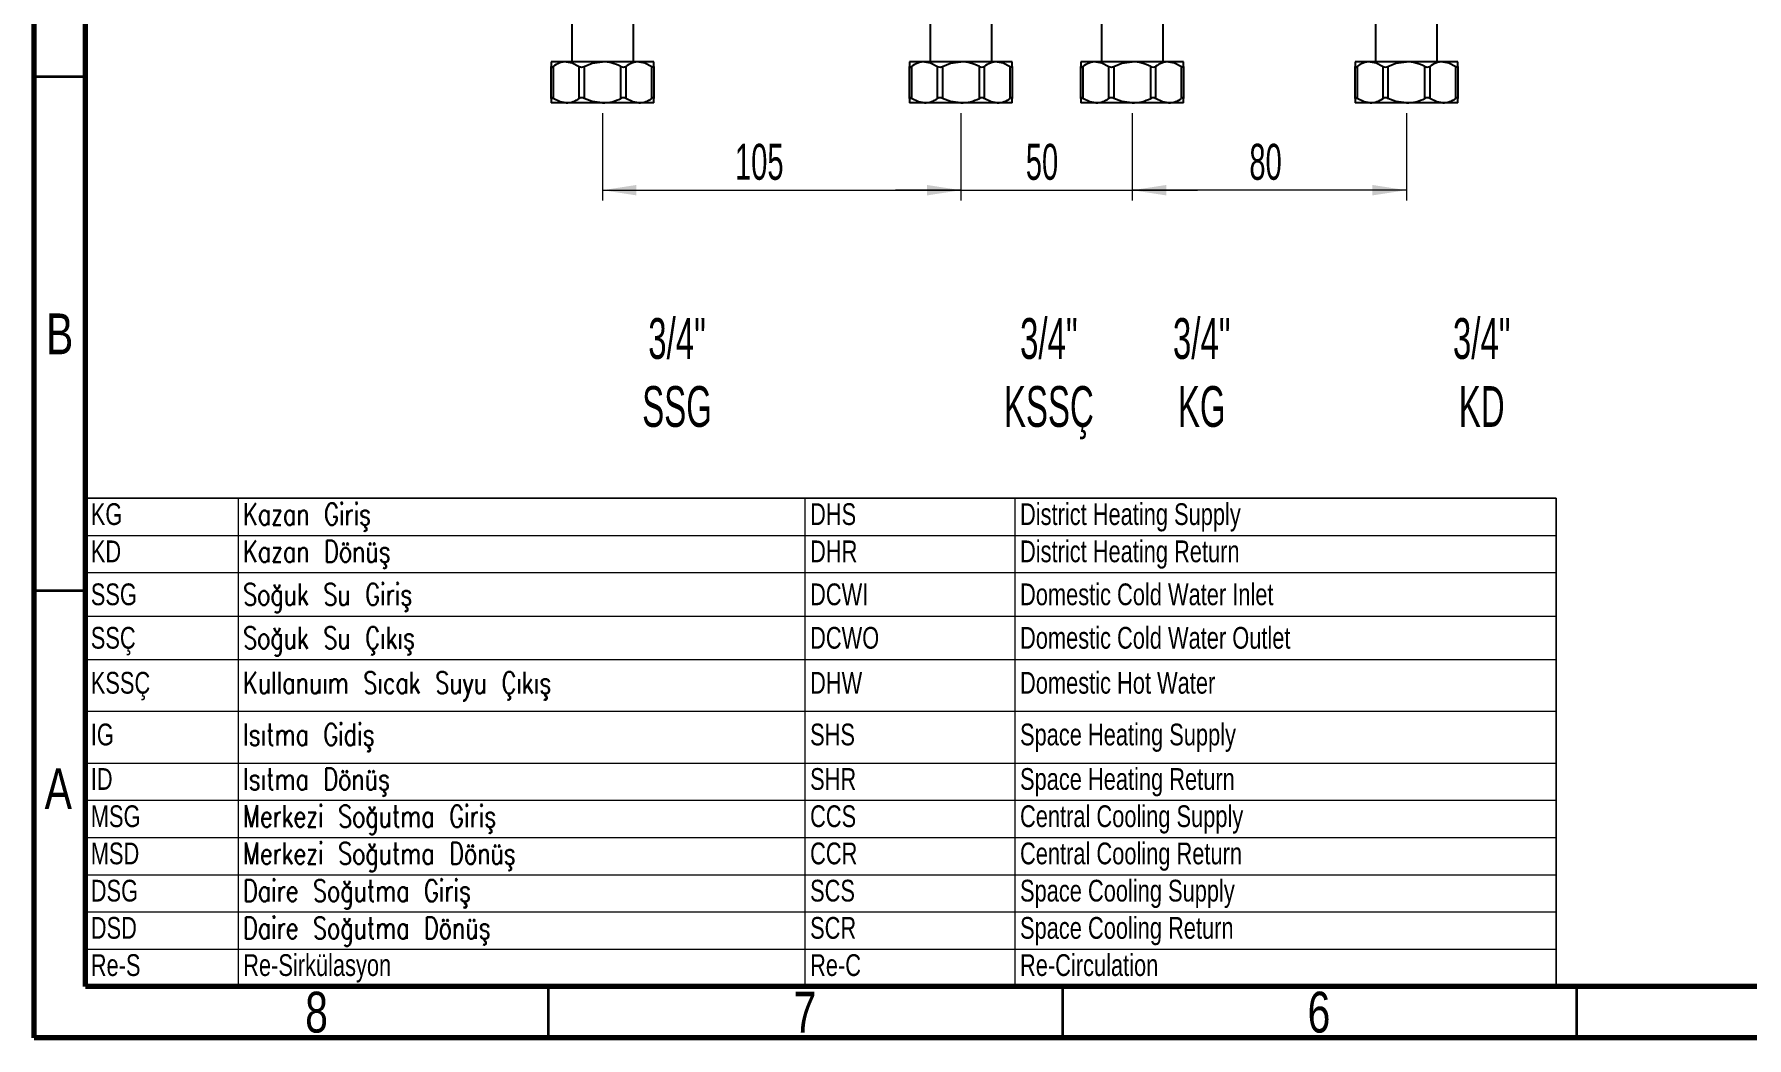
# Model space of a CAD drawing. Header units: millimetres. Extents: x 75 to 2075, y 25 to 1460.
# Drawn here: x 75 to 908, y 25 to 513 of the extents above; entities that cross this region are included whole.
import ezdxf

# ---------------------------------------------------------------- set-up
doc = ezdxf.new("R2010")
doc.units = ezdxf.units.MM
doc.header["$LTSCALE"] = 5
doc.styles.add('SLDTEXTSTYLE0', font='TXT', dxfattribs={"width": 0.605})
doc.styles.add('SLDTEXTSTYLE1', font='TXT', dxfattribs={"width": 0.75})
doc.styles.add('SLDTEXTSTYLE2', font='TXT', dxfattribs={"width": 0.75, "bigfont": 'bigfont'})
doc.dimstyles.new('SLDDIMSTYLE0', dxfattribs={"dimtxt": 17.5, "dimasz": 16.51, "dimexe": 0, "dimexo": 0.0625, "dimgap": 4.375, "dimtad": 1, "dimlfac": 0.6, "dimrnd": 1e-09, "dimzin": 12, "dimdsep": 46, "dimtxsty": 'SLDTEXTSTYLE0', "dimsah": 1, "dimcen": 0.09, "dimadec": 0, "dimazin": 3, "dimtfac": 1, "dimtofl": 0, "dimtmove": 0, "dimatfit": 3, "dimfxl": 1, "dimfrac": 2, "dimtolj": 1, "dimtzin": 12, "dimarcsym": 0})
doc.dimstyles.new('SLDDIMSTYLE1', dxfattribs={"dimtxt": 17.5, "dimasz": 16.51, "dimexe": 0, "dimexo": 0.0625, "dimgap": 4.375, "dimtad": 1, "dimlfac": 0.6, "dimrnd": 1e-09, "dimzin": 12, "dimdsep": 46, "dimtxsty": 'SLDTEXTSTYLE0', "dimsah": 1, "dimcen": 0.09, "dimadec": 0, "dimazin": 3, "dimtfac": 1, "dimtmove": 0, "dimatfit": 0, "dimfxl": 1, "dimfrac": 2, "dimtolj": 1, "dimtzin": 12, "dimarcsym": 0})

# ---------------------------------------------------------------- blocks, each defined once
blk = doc.blocks.new('SW_TABLEANNOTATION_0')
at = {"color": 0, "linetype": 'Continuous', "lineweight": 18}
for p, q in [((0, 0), (0, -18.11)), ((0, 0), (74.12, 0)), ((74.12, 0), (74.12, -18.11)), ((74.12, 0), (349.82, 0)), ((349.82, 0), (349.82, -18.11)), ((349.82, 0), (451.92, 0)), ((451.92, 0), (451.92, -18.11)), ((451.92, 0), (715.23, 0)), ((715.23, 0), (715.23, -18.11)), ((0, 0), (0, -237.52)), ((715.23, 0), (0, 0)), ((715.23, -237.52), (715.23, 0)), ((0, -18.11), (0, -36.22)), ((0, -18.11), (74.12, -18.11)), ((74.12, -18.11), (74.12, -36.22)), ((74.12, -18.11), (349.82, -18.11)), ((349.82, -18.11), (349.82, -36.22)), ((349.82, -18.11), (451.92, -18.11)), ((451.92, -18.11), (451.92, -36.22)), ((451.92, -18.11), (715.23, -18.11)), ((715.23, -18.11), (715.23, -36.22)), ((0, -36.22), (0, -57.37)), ((0, -36.22), (74.12, -36.22)), ((74.12, -36.22), (74.12, -57.37)), ((74.12, -36.22), (349.82, -36.22)), ((349.82, -36.22), (349.82, -57.37)), ((349.82, -36.22), (451.92, -36.22)), ((451.92, -36.22), (451.92, -57.37)), ((451.92, -36.22), (715.23, -36.22)), ((715.23, -36.22), (715.23, -57.37)), ((0, -57.37), (0, -78.52)), ((0, -57.37), (74.12, -57.37)), ((74.12, -57.37), (74.12, -78.52)), ((74.12, -57.37), (349.82, -57.37)), ((349.82, -57.37), (349.82, -78.52)), ((349.82, -57.37), (451.92, -57.37)), ((451.92, -57.37), (451.92, -78.52)), ((451.92, -57.37), (715.23, -57.37)), ((715.23, -57.37), (715.23, -78.52)), ((0, -78.52), (0, -103.69)), ((0, -78.52), (74.12, -78.52)), ((74.12, -78.52), (74.12, -103.69)), ((74.12, -78.52), (349.82, -78.52)), ((349.82, -78.52), (349.82, -103.69)), ((349.82, -78.52), (451.92, -78.52)), ((451.92, -78.52), (451.92, -103.69)), ((451.92, -78.52), (715.23, -78.52)), ((715.23, -78.52), (715.23, -103.69)), ((0, -103.69), (0, -128.86)), ((0, -103.69), (74.12, -103.69)), ((74.12, -103.69), (74.12, -128.86)), ((74.12, -103.69), (349.82, -103.69)), ((349.82, -103.69), (349.82, -128.86)), ((349.82, -103.69), (451.92, -103.69)), ((451.92, -103.69), (451.92, -128.86)), ((451.92, -103.69), (715.23, -103.69)), ((715.23, -103.69), (715.23, -128.86)), ((0, -128.86), (0, -146.97)), ((0, -128.86), (74.12, -128.86)), ((74.12, -128.86), (74.12, -146.97)), ((74.12, -128.86), (349.82, -128.86)), ((349.82, -128.86), (349.82, -146.97)), ((349.82, -128.86), (451.92, -128.86)), ((451.92, -128.86), (451.92, -146.97)), ((451.92, -128.86), (715.23, -128.86)), ((715.23, -128.86), (715.23, -146.97)), ((0, -146.97), (0, -165.08)), ((0, -146.97), (74.12, -146.97)), ((74.12, -146.97), (74.12, -165.08)), ((74.12, -146.97), (349.82, -146.97)), ((349.82, -146.97), (349.82, -165.08)), ((349.82, -146.97), (451.92, -146.97)), ((451.92, -146.97), (451.92, -165.08)), ((451.92, -146.97), (715.23, -146.97)), ((715.23, -146.97), (715.23, -165.08)), ((0, -165.08), (0, -183.19)), ((0, -165.08), (74.12, -165.08)), ((74.12, -165.08), (74.12, -183.19)), ((74.12, -165.08), (349.82, -165.08)), ((349.82, -165.08), (349.82, -183.19)), ((349.82, -165.08), (451.92, -165.08)), ((451.92, -165.08), (451.92, -183.19)), ((451.92, -165.08), (715.23, -165.08)), ((715.23, -165.08), (715.23, -183.19)), ((0, -183.19), (0, -201.3)), ((0, -183.19), (74.12, -183.19)), ((74.12, -183.19), (74.12, -201.3)), ((74.12, -183.19), (349.82, -183.19)), ((349.82, -183.19), (349.82, -201.3)), ((349.82, -183.19), (451.92, -183.19)), ((451.92, -183.19), (451.92, -201.3)), ((451.92, -183.19), (715.23, -183.19)), ((715.23, -183.19), (715.23, -201.3)), ((0, -201.3), (0, -219.41)), ((0, -201.3), (74.12, -201.3)), ((74.12, -201.3), (74.12, -219.41)), ((74.12, -201.3), (349.82, -201.3)), ((349.82, -201.3), (349.82, -219.41)), ((349.82, -201.3), (451.92, -201.3)), ((451.92, -201.3), (451.92, -219.41)), ((451.92, -201.3), (715.23, -201.3)), ((715.23, -201.3), (715.23, -219.41)), ((0, -219.41), (0, -237.52)), ((0, -219.41), (74.12, -219.41)), ((74.12, -219.41), (74.12, -237.52)), ((74.12, -219.41), (349.82, -219.41)), ((349.82, -219.41), (349.82, -237.52)), ((349.82, -219.41), (451.92, -219.41)), ((451.92, -219.41), (451.92, -237.52)), ((451.92, -219.41), (715.23, -219.41)), ((715.23, -219.41), (715.23, -237.52)), ((0, -237.52), (74.12, -237.52)), ((0, -237.52), (715.23, -237.52)), ((74.12, -237.52), (349.82, -237.52)), ((349.82, -237.52), (451.92, -237.52)), ((451.92, -237.52), (715.23, -237.52))]:
    blk.add_line(p, q, dxfattribs=at)
at = {"color": 0, "linetype": 'Continuous', "lineweight": 0, "attachment_point": 1}
for s, insert, char_height, style in [('KG', (2.5, -2.47), 10.583, 'SLDTEXTSTYLE1'), ('Kazan Giriş', (76.62, -2.47), 10.5833, 'SLDTEXTSTYLE2'), ('DHS', (352.32, -2.47), 10.583, 'SLDTEXTSTYLE1'), ('District Heating Supply', (454.42, -2.47), 10.5833, 'SLDTEXTSTYLE1'), ('KD', (2.5, -20.58), 10.583, 'SLDTEXTSTYLE1'), ('Kazan Dönüş', (76.62, -20.58), 10.5833, 'SLDTEXTSTYLE2'), ('DHR', (352.32, -20.58), 10.583, 'SLDTEXTSTYLE1'), ('District Heating Return', (454.42, -20.58), 10.5833, 'SLDTEXTSTYLE1'), ('SSG', (2.5, -41.49), 10.583, 'SLDTEXTSTYLE1'), ('Soğuk Su Giriş', (76.62, -41.49), 10.5833, 'SLDTEXTSTYLE2'), ('DCWI', (352.32, -41.49), 10.583, 'SLDTEXTSTYLE1'), ('Domestic Cold Water Inlet', (454.42, -41.49), 10.5833, 'SLDTEXTSTYLE1'), ('SSÇ', (2.5, -62.64), 10.583, 'SLDTEXTSTYLE1'), ('Soğuk Su Çıkış', (76.62, -62.64), 10.5833, 'SLDTEXTSTYLE2'), ('DCWO', (352.32, -62.64), 10.583, 'SLDTEXTSTYLE1'), ('Domestic Cold Water Outlet', (454.42, -62.64), 10.5833, 'SLDTEXTSTYLE1'), ('KSSÇ', (2.5, -84.52), 10.583, 'SLDTEXTSTYLE1'), ('Kullanuım Sıcak Suyu Çıkış', (76.62, -84.52), 10.5833, 'SLDTEXTSTYLE2'), ('DHW', (352.32, -84.52), 10.583, 'SLDTEXTSTYLE1'), ('Domestic Hot Water', (454.42, -84.52), 10.5833, 'SLDTEXTSTYLE1'), ('IG', (2.5, -109.69), 10.583, 'SLDTEXTSTYLE1'), ('Isıtma Gidiş', (76.62, -109.69), 10.5833, 'SLDTEXTSTYLE2'), ('SHS', (352.32, -109.69), 10.583, 'SLDTEXTSTYLE1'), ('Space Heating Supply', (454.42, -109.69), 10.5833, 'SLDTEXTSTYLE1'), ('ID', (2.5, -131.33), 10.583, 'SLDTEXTSTYLE1'), ('Isıtma Dönüş', (76.62, -131.33), 10.5833, 'SLDTEXTSTYLE2'), ('SHR', (352.32, -131.33), 10.583, 'SLDTEXTSTYLE1'), ('Space Heating Return', (454.42, -131.33), 10.5833, 'SLDTEXTSTYLE1'), ('MSG', (2.5, -149.44), 10.583, 'SLDTEXTSTYLE1'), ('Merkezi Soğutma Giriş', (76.62, -149.44), 10.5833, 'SLDTEXTSTYLE2'), ('CCS', (352.32, -149.44), 10.583, 'SLDTEXTSTYLE1'), ('Central Cooling Supply', (454.42, -149.44), 10.5833, 'SLDTEXTSTYLE1'), ('MSD', (2.5, -167.55), 10.583, 'SLDTEXTSTYLE1'), ('Merkezi Soğutma Dönüş', (76.62, -167.55), 10.5833, 'SLDTEXTSTYLE2'), ('CCR', (352.32, -167.55), 10.583, 'SLDTEXTSTYLE1'), ('Central Cooling Return', (454.42, -167.55), 10.5833, 'SLDTEXTSTYLE1'), ('DSG', (2.5, -185.66), 10.583, 'SLDTEXTSTYLE1'), ('Daire Soğutma Giriş', (76.62, -185.66), 10.5833, 'SLDTEXTSTYLE2'), ('SCS', (352.32, -185.66), 10.583, 'SLDTEXTSTYLE1'), ('Space Cooling Supply', (454.42, -185.66), 10.5833, 'SLDTEXTSTYLE1'), ('DSD', (2.5, -203.77), 10.583, 'SLDTEXTSTYLE1'), ('Daire Soğutma Dönüş', (76.62, -203.77), 10.5833, 'SLDTEXTSTYLE2'), ('SCR', (352.32, -203.77), 10.583, 'SLDTEXTSTYLE1'), ('Space Cooling Return', (454.42, -203.77), 10.5833, 'SLDTEXTSTYLE1'), ('Re-S', (2.5, -221.88), 10.583, 'SLDTEXTSTYLE1'), ('Re-Sirkülasyon', (76.62, -221.88), 10.5833, 'SLDTEXTSTYLE1'), ('Re-C', (352.32, -221.88), 10.583, 'SLDTEXTSTYLE1'), ('Re-Circulation', (454.42, -221.88), 10.5833, 'SLDTEXTSTYLE1')]:
    blk.add_mtext(s, dxfattribs=dict(at, insert=insert, char_height=char_height, style=style))
blk = doc.blocks.new('_D')
at = {"color": 7, "linetype": 'Continuous', "lineweight": 0}
for p, q in [((351.38, 474.82), (351.38, 432.37)), ((525.67, 474.82), (525.67, 432.37)), ((351.38, 437.37), (525.67, 437.37))]:
    blk.add_line(p, q, dxfattribs=at)
at = {"color": 7, "linetype": 'Continuous', "lineweight": 18}
for points in [[(351.38, 437.37), (367.89, 434.83), (367.89, 439.91)], [(525.67, 437.37), (509.16, 439.91), (509.16, 434.83)]]:
    blk.add_solid(points, dxfattribs=at)
at = {"color": 7, "linetype": 'Continuous', "lineweight": 18, "insert": (415.8, 459.93), "char_height": 17.5, "attachment_point": 1, "style": 'SLDTEXTSTYLE0'}
blk.add_mtext('105', dxfattribs=at)
blk = doc.blocks.new('_D_1')
at = {"color": 7, "linetype": 'Continuous', "lineweight": 0}
for p, q in [((525.67, 474.82), (525.67, 432.37)), ((609, 474.82), (609, 432.37)), ((525.67, 437.37), (493.92, 437.37)), ((525.67, 437.37), (609, 437.37)), ((609, 437.37), (640.75, 437.37))]:
    blk.add_line(p, q, dxfattribs=at)
at = {"color": 7, "linetype": 'Continuous', "lineweight": 18}
for points in [[(525.67, 437.37), (509.16, 439.91), (509.16, 434.83)], [(609, 437.37), (625.51, 434.83), (625.51, 439.91)]]:
    blk.add_solid(points, dxfattribs=at)
at = {"color": 7, "linetype": 'Continuous', "lineweight": 18, "insert": (557.24, 459.93), "char_height": 17.5, "attachment_point": 1, "style": 'SLDTEXTSTYLE0'}
blk.add_mtext('50', dxfattribs=at)
blk = doc.blocks.new('_D_2')
at = {"color": 7, "linetype": 'Continuous', "lineweight": 0}
for p, q in [((609, 474.82), (609, 432.37)), ((742.34, 474.82), (742.34, 432.37)), ((742.34, 437.37), (609, 437.37))]:
    blk.add_line(p, q, dxfattribs=at)
at = {"color": 7, "linetype": 'Continuous', "lineweight": 18}
for points in [[(609, 437.37), (625.51, 434.83), (625.51, 439.91)], [(742.34, 437.37), (725.83, 439.91), (725.83, 434.83)]]:
    blk.add_solid(points, dxfattribs=at)
at = {"color": 7, "linetype": 'Continuous', "lineweight": 18, "insert": (665.96, 459.93), "char_height": 17.5, "attachment_point": 1, "style": 'SLDTEXTSTYLE0'}
blk.add_mtext('80', dxfattribs=at)

msp = doc.modelspace()

# ---------------------------------------------------------------- linework, layer by layer
at = {"color": 7, "linetype": 'Continuous', "lineweight": 70}
for p, q in [((75, 25), (75, 1460)), ((100, 50), (100, 1435)), ((2050, 50), (100, 50)), ((2075, 25), (75, 25))]:
    msp.add_line(p, q, dxfattribs=at)
at = {"color": 7, "linetype": 'Continuous', "lineweight": 25}
for p, q in [((336.377, 539.817), (336.377, 499.817)), ((366.377, 499.817), (366.377, 539.817)), ((510.67, 539.817), (510.67, 499.817)), ((540.67, 499.817), (540.67, 539.817)), ((594.003, 539.817), (594.003, 499.817)), ((624.003, 499.817), (624.003, 539.817)), ((727.337, 539.817), (727.337, 499.817)), ((757.337, 499.817), (757.337, 539.817)), ((326.377, 499.817), (326.377, 497.585)), ((333.699, 499.817), (326.377, 499.817)), ((351.377, 499.817), (333.699, 499.817)), ((369.055, 499.817), (351.377, 499.817)), ((376.377, 499.817), (369.055, 499.817)), ((376.377, 497.585), (376.377, 499.817)), ((500.67, 499.817), (500.67, 497.585)), ((507.992, 499.817), (500.67, 499.817)), ((525.67, 499.817), (507.992, 499.817)), ((543.348, 499.817), (525.67, 499.817)), ((550.67, 499.817), (543.348, 499.817)), ((550.67, 497.585), (550.67, 499.817)), ((584.003, 499.817), (584.003, 497.585)), ((591.326, 499.817), (584.003, 499.817)), ((609.003, 499.817), (591.326, 499.817)), ((626.681, 499.817), (609.003, 499.817)), ((634.003, 499.817), (626.681, 499.817)), ((634.003, 497.585), (634.003, 499.817)), ((717.337, 499.817), (717.337, 497.585)), ((724.659, 499.817), (717.337, 499.817)), ((742.337, 499.817), (724.659, 499.817)), ((760.014, 499.817), (742.337, 499.817)), ((767.337, 499.817), (760.014, 499.817)), ((767.337, 497.585), (767.337, 499.817)), ((326.377, 482.048), (326.377, 497.585)), ((327.353, 497.585), (327.353, 482.048)), ((340.045, 482.048), (340.045, 497.585)), ((342.402, 497.585), (342.402, 482.048)), ((360.352, 482.048), (360.352, 497.585)), ((362.709, 497.585), (362.709, 482.048)), ((375.401, 482.048), (375.401, 497.585)), ((376.377, 497.585), (376.377, 482.048)), ((500.67, 482.048), (500.67, 497.585)), ((501.646, 497.585), (501.646, 482.048)), ((514.339, 482.048), (514.339, 497.585)), ((516.696, 497.585), (516.696, 482.048)), ((534.645, 482.048), (534.645, 497.585)), ((537.002, 497.585), (537.002, 482.048)), ((549.694, 482.048), (549.694, 497.585)), ((550.67, 497.585), (550.67, 482.048)), ((584.003, 482.048), (584.003, 497.585)), ((584.98, 497.585), (584.98, 482.048)), ((597.672, 482.048), (597.672, 497.585)), ((600.029, 497.585), (600.029, 482.048)), ((617.978, 482.048), (617.978, 497.585)), ((620.335, 497.585), (620.335, 482.048)), ((633.027, 482.048), (633.027, 497.585)), ((634.003, 497.585), (634.003, 482.048)), ((717.337, 482.048), (717.337, 497.585)), ((718.313, 497.585), (718.313, 482.048)), ((731.005, 482.048), (731.005, 497.585)), ((733.362, 497.585), (733.362, 482.048)), ((751.311, 482.048), (751.311, 497.585)), ((753.668, 497.585), (753.668, 482.048)), ((766.361, 482.048), (766.361, 497.585)), ((767.337, 497.585), (767.337, 482.048)), ((326.377, 482.048), (326.377, 479.817)), ((333.699, 479.817), (326.377, 479.817)), ((351.377, 479.817), (333.699, 479.817)), ((369.055, 479.817), (351.377, 479.817)), ((376.377, 479.817), (369.055, 479.817)), ((376.377, 479.817), (376.377, 482.048)), ((500.67, 482.048), (500.67, 479.817)), ((507.992, 479.817), (500.67, 479.817)), ((525.67, 479.817), (507.992, 479.817)), ((543.348, 479.817), (525.67, 479.817)), ((550.67, 479.817), (543.348, 479.817)), ((550.67, 479.817), (550.67, 482.048)), ((584.003, 482.048), (584.003, 479.817)), ((591.326, 479.817), (584.003, 479.817)), ((609.003, 479.817), (591.326, 479.817)), ((626.681, 479.817), (609.003, 479.817)), ((634.003, 479.817), (626.681, 479.817)), ((634.003, 479.817), (634.003, 482.048)), ((717.337, 482.048), (717.337, 479.817)), ((724.659, 479.817), (717.337, 479.817)), ((742.337, 479.817), (724.659, 479.817)), ((760.014, 479.817), (742.337, 479.817)), ((767.337, 479.817), (760.014, 479.817)), ((767.337, 479.817), (767.337, 482.048))]:
    msp.add_line(p, q, dxfattribs=at)
at = {"color": 7, "linetype": 'Continuous', "lineweight": 35}
for p, q in [((100, 492.5), (75, 492.5)), ((100, 242.5), (75, 242.5)), ((325, 50), (325, 25)), ((575, 50), (575, 25)), ((825, 50), (825, 25))]:
    msp.add_line(p, q, dxfattribs=at)
at = {"color": 7, "linetype": 'Continuous', "lineweight": 25, "flags": 128}
for points in [[(333.699, 499.817), (336.606, 499.337), (340.045, 497.585)], [(342.402, 497.585), (346.301, 499.088), (351.377, 499.817)], [(369.055, 499.817), (371.962, 499.337), (375.401, 497.585)], [(507.992, 499.817), (510.899, 499.337), (514.339, 497.585)], [(516.696, 497.585), (520.594, 499.088), (525.67, 499.817)], [(543.348, 499.817), (546.255, 499.337), (549.694, 497.585)], [(591.326, 499.817), (594.233, 499.337), (597.672, 497.585)], [(600.029, 497.585), (603.928, 499.088), (609.003, 499.817)], [(626.681, 499.817), (629.588, 499.337), (633.027, 497.585)], [(724.659, 499.817), (727.566, 499.337), (731.005, 497.585)], [(733.362, 497.585), (737.261, 499.088), (742.337, 499.817)], [(760.014, 499.817), (762.921, 499.337), (766.361, 497.585)], [(326.377, 497.585), (326.454, 497.332), (326.7, 497.272), (327.065, 497.408), (327.353, 497.585)], [(375.401, 497.585), (375.85, 497.332), (376.185, 497.272), (376.348, 497.408), (376.377, 497.585)], [(500.67, 497.585), (500.747, 497.332), (500.994, 497.272), (501.358, 497.408), (501.646, 497.585)], [(549.694, 497.585), (550.143, 497.332), (550.478, 497.272), (550.641, 497.408), (550.67, 497.585)], [(584.003, 497.585), (584.08, 497.332), (584.327, 497.272), (584.692, 497.408), (584.98, 497.585)], [(633.027, 497.585), (633.476, 497.332), (633.811, 497.272), (633.975, 497.408), (634.003, 497.585)], [(717.337, 497.585), (717.414, 497.332), (717.66, 497.272), (718.025, 497.408), (718.313, 497.585)], [(766.361, 497.585), (766.81, 497.332), (767.145, 497.272), (767.308, 497.408), (767.337, 497.585)], [(327.353, 482.048), (326.904, 482.302), (326.569, 482.361), (326.406, 482.225), (326.377, 482.048)], [(333.699, 479.817), (330.792, 480.296), (327.353, 482.048)], [(351.377, 479.817), (346.301, 480.545), (342.402, 482.048)], [(369.055, 479.817), (366.148, 480.296), (362.709, 482.048)], [(376.377, 482.048), (376.3, 482.302), (376.053, 482.361), (375.689, 482.225), (375.401, 482.048)], [(501.646, 482.048), (501.197, 482.302), (500.862, 482.361), (500.699, 482.225), (500.67, 482.048)], [(507.992, 479.817), (505.086, 480.296), (501.646, 482.048)], [(525.67, 479.817), (520.594, 480.545), (516.696, 482.048)], [(543.348, 479.817), (540.441, 480.296), (537.002, 482.048)], [(550.67, 482.048), (550.593, 482.302), (550.347, 482.361), (549.982, 482.225), (549.694, 482.048)], [(584.98, 482.048), (584.531, 482.302), (584.196, 482.361), (584.032, 482.225), (584.003, 482.048)], [(591.326, 479.817), (588.419, 480.296), (584.98, 482.048)], [(609.003, 479.817), (603.928, 480.545), (600.029, 482.048)], [(626.681, 479.817), (623.774, 480.296), (620.335, 482.048)], [(634.003, 482.048), (633.927, 482.302), (633.68, 482.361), (633.315, 482.225), (633.027, 482.048)], [(718.313, 482.048), (717.864, 482.302), (717.529, 482.361), (717.366, 482.225), (717.337, 482.048)], [(724.659, 479.817), (721.752, 480.296), (718.313, 482.048)], [(742.337, 479.817), (737.261, 480.545), (733.362, 482.048)], [(760.014, 479.817), (757.108, 480.296), (753.668, 482.048)], [(767.337, 482.048), (767.26, 482.302), (767.013, 482.361), (766.649, 482.225), (766.361, 482.048)]]:
    msp.add_lwpolyline(points, dxfattribs=at)
at = {"color": 7, "linetype": 'Continuous', "lineweight": 25}
for centre, radius, start, end in [((334.034, 488.727), 11.095, 91.726519, 127.021297), ((350.96, 478.976), 20.845, 63.220419, 88.852769), ((369.389, 488.727), 11.095, 91.726519, 127.021297), ((508.327, 488.727), 11.095, 91.726519, 127.021297), ((525.253, 478.976), 20.845, 63.220419, 88.852769), ((543.682, 488.727), 11.095, 91.726519, 127.021297), ((591.66, 488.727), 11.095, 91.726519, 127.021297), ((608.586, 478.976), 20.845, 63.220419, 88.852769), ((627.015, 488.727), 11.095, 91.726519, 127.021297), ((724.993, 488.727), 11.095, 91.726519, 127.021297), ((741.919, 478.976), 20.845, 63.220419, 88.852769), ((760.349, 488.727), 11.095, 91.726519, 127.021297), ((341.224, 499.649), 2.377, 240.275133, 299.724867), ((361.53, 499.566), 2.305, 239.248492, 300.751508), ((515.517, 499.649), 2.377, 240.275133, 299.724867), ((535.823, 499.566), 2.305, 239.248492, 300.751508), ((598.85, 499.649), 2.377, 240.275133, 299.724867), ((619.157, 499.566), 2.305, 239.248492, 300.751508), ((732.184, 499.649), 2.377, 240.275133, 299.724867), ((752.49, 499.566), 2.305, 239.248492, 300.751508), ((333.365, 490.907), 11.095, 271.726519, 307.021297), ((341.224, 480.068), 2.305, 59.248492, 120.751508), ((350.957, 500.67), 20.857, 271.154788, 296.772024), ((361.53, 479.984), 2.377, 60.275133, 119.724867), ((368.72, 490.907), 11.095, 271.726519, 307.021297), ((507.658, 490.907), 11.095, 271.726519, 307.021297), ((515.517, 480.068), 2.305, 59.248492, 120.751508), ((525.25, 500.67), 20.857, 271.154788, 296.772024), ((535.823, 479.984), 2.377, 60.275133, 119.724867), ((543.014, 490.907), 11.095, 271.726519, 307.021297), ((590.992, 490.907), 11.095, 271.726519, 307.021297), ((598.85, 480.068), 2.305, 59.248492, 120.751508), ((608.583, 500.67), 20.857, 271.154788, 296.772024), ((619.157, 479.984), 2.377, 60.275133, 119.724867), ((626.347, 490.907), 11.095, 271.726519, 307.021297), ((724.325, 490.907), 11.095, 271.726519, 307.021297), ((732.184, 480.068), 2.305, 59.248492, 120.751508), ((741.916, 500.67), 20.857, 271.154788, 296.772024), ((752.49, 479.984), 2.377, 60.275133, 119.724867), ((759.68, 490.907), 11.095, 271.726519, 307.021297)]:
    msp.add_arc(centre, radius, start, end, dxfattribs=at)

# ---------------------------------------------------------------- block references
at = {"color": 7, "linetype": 'Continuous', "lineweight": 0}
msp.add_blockref('SW_TABLEANNOTATION_0', (100, 287.524), dxfattribs=at)

# ---------------------------------------------------------------- texts
at = {"color": 7, "linetype": 'Continuous', "lineweight": 0, "attachment_point": 2}
for s, insert, char_height, style in [('B', (87.353, 377.387), 19.844, 'SLDTEXTSTYLE1'), ('3/4"^JSSG', (387.616, 375.136), 19.8438, 'SLDTEXTSTYLE0'), ('3/4"^JKSSÇ', (568.444, 375.136), 19.8438, 'SLDTEXTSTYLE0'), ('3/4"^JKG', (642.794, 375.136), 19.8438, 'SLDTEXTSTYLE0'), ('3/4"^JKD', (778.959, 375.136), 19.8438, 'SLDTEXTSTYLE0'), ('A', (86.698, 156.137), 19.844, 'SLDTEXTSTYLE1'), ('8', (212.3, 47.387), 19.844, 'SLDTEXTSTYLE1'), ('7', (449.8, 47.387), 19.844, 'SLDTEXTSTYLE1'), ('6', (699.8, 47.387), 19.844, 'SLDTEXTSTYLE1')]:
    msp.add_mtext(s, dxfattribs=dict(at, insert=insert, char_height=char_height, style=style))

# ---------------------------------------------------------------- dimensions: what is measured, and where the dimension line sits
at = {"color": 7, "linetype": 'Continuous', "lineweight": 18}
dim = msp.add_linear_dim(base=(525.67, 437.367), p1=(351.377, 479.817), p2=(525.67, 479.817), angle=0, text='105', dimstyle='SLDDIMSTYLE0', dxfattribs=at)
dim.commit()
dim.dimension.update_dxf_attribs({"geometry": '_D', "text_midpoint": (435.849, 437.367), "dimtype": 160})
for p1, dimstyle, picture, middle in [((525.67, 479.817), 'SLDDIMSTYLE1', '_D_1', (570.613, 437.367)), ((742.337, 479.817), 'SLDDIMSTYLE0', '_D_2', (679.33, 437.367))]:
    dim = msp.add_linear_dim(base=(609.003, 437.367), p1=p1, p2=(609.003, 479.817), angle=0, dimstyle=dimstyle, dxfattribs=at)
    dim.commit()
    dim.dimension.update_dxf_attribs({"geometry": picture, "text_midpoint": middle, "dimtype": 160})

doc.saveas('drawing.dxf')
